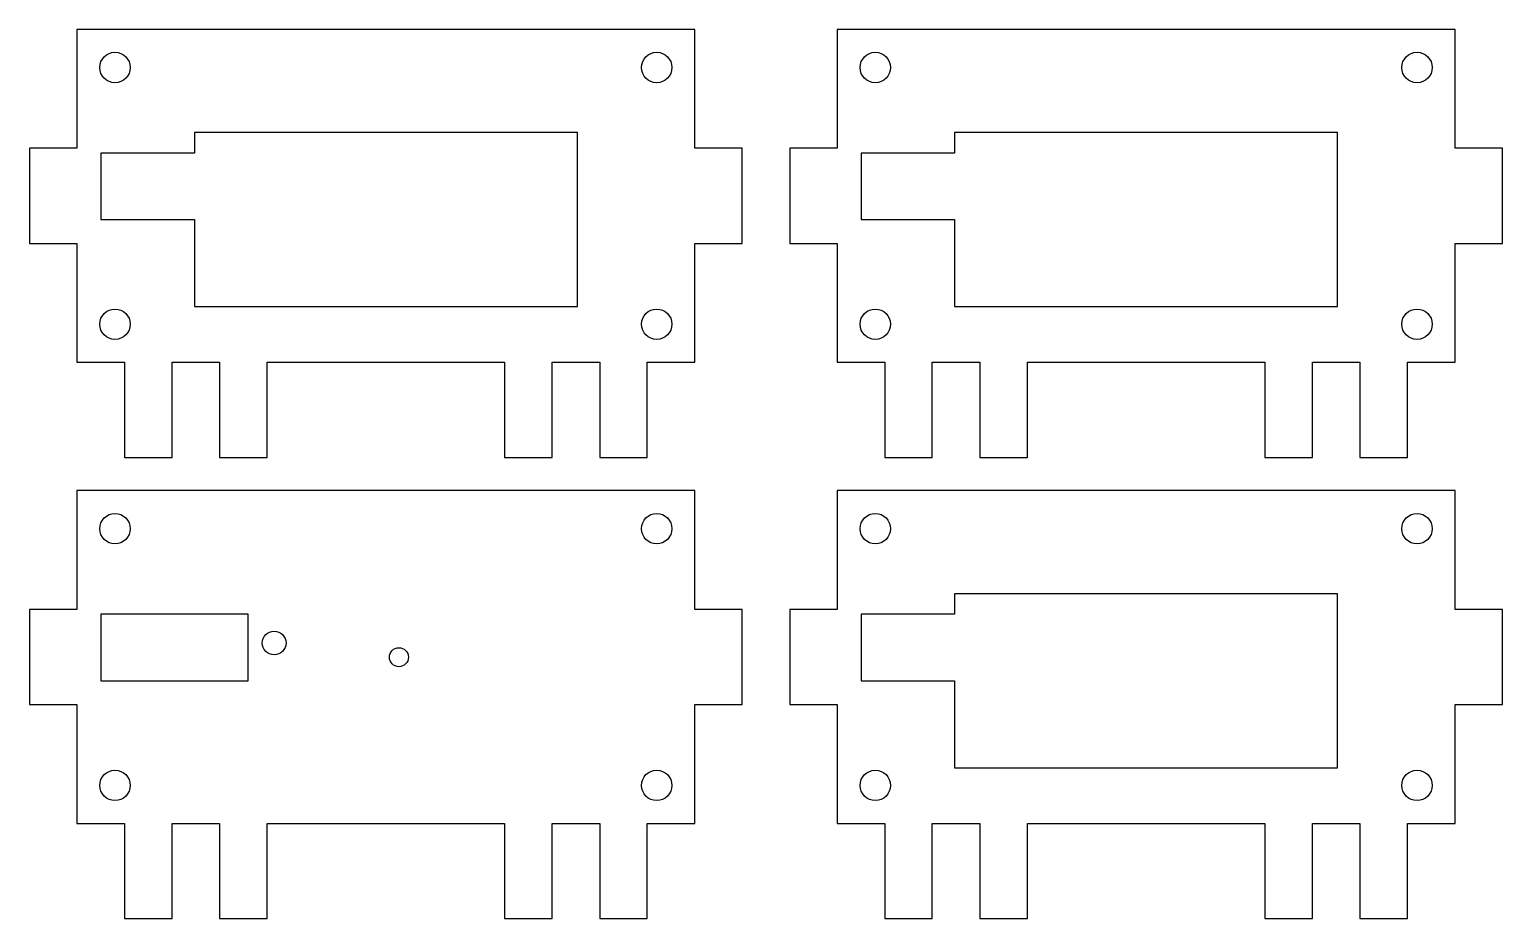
# Model space of a CAD drawing. Header units: millimetres. Extents: x 74 to 384, y 107 to 294.
import ezdxf

# ---------------------------------------------------------------- set-up
doc = ezdxf.new("R2010")
doc.units = ezdxf.units.MM
doc.layers.add('CUT', color=1, linetype='Continuous')

msp = doc.modelspace()

# ---------------------------------------------------------------- linework, layer by layer
at = {"layer": 'CUT'}
for points in [[(93.6, 204.4), (103.6, 204.4), (103.6, 224.4), (113.6, 224.4), (113.6, 204.4), (123.6, 204.4), (123.6, 224.4), (173.6, 224.4), (173.6, 204.4), (183.6, 204.4), (183.6, 224.4), (193.6, 224.4), (193.6, 204.4), (203.6, 204.4), (203.6, 224.4), (213.6, 224.4), (213.6, 249.4), (223.6, 249.4), (223.6, 269.4), (213.6, 269.4), (213.6, 294.4), (83.6, 294.4), (83.6, 269.4), (73.6, 269.4), (73.6, 249.4), (83.6, 249.4), (83.6, 224.4), (93.6, 224.4)], [(253.6, 204.4), (263.6, 204.4), (263.6, 224.4), (273.6, 224.4), (273.6, 204.4), (283.6, 204.4), (283.6, 224.4), (333.6, 224.4), (333.6, 204.4), (343.6, 204.4), (343.6, 224.4), (353.6, 224.4), (353.6, 204.4), (363.6, 204.4), (363.6, 224.4), (373.6, 224.4), (373.6, 249.4), (383.6, 249.4), (383.6, 269.4), (373.6, 269.4), (373.6, 294.4), (243.6, 294.4), (243.6, 269.4), (233.6, 269.4), (233.6, 249.4), (243.6, 249.4), (243.6, 224.4), (253.6, 224.4)], [(108.3, 236.1), (188.9, 236.1), (188.9, 272.7), (108.3, 272.7), (108.3, 268.4), (88.6, 268.4), (88.6, 254.4), (108.3, 254.4)], [(268.3, 236.1), (348.9, 236.1), (348.9, 272.7), (268.3, 272.7), (268.3, 268.4), (248.6, 268.4), (248.6, 254.4), (268.3, 254.4)], [(93.6, 107.4), (103.6, 107.4), (103.6, 127.4), (113.6, 127.4), (113.6, 107.4), (123.6, 107.4), (123.6, 127.4), (173.6, 127.4), (173.6, 107.4), (183.6, 107.4), (183.6, 127.4), (193.6, 127.4), (193.6, 107.4), (203.6, 107.4), (203.6, 127.4), (213.6, 127.4), (213.6, 152.4), (223.6, 152.4), (223.6, 172.4), (213.6, 172.4), (213.6, 197.4), (83.6, 197.4), (83.6, 172.4), (73.6, 172.4), (73.6, 152.4), (83.6, 152.4), (83.6, 127.4), (93.6, 127.4)], [(253.6, 107.4), (263.6, 107.4), (263.6, 127.4), (273.6, 127.4), (273.6, 107.4), (283.6, 107.4), (283.6, 127.4), (333.6, 127.4), (333.6, 107.4), (343.6, 107.4), (343.6, 127.4), (353.6, 127.4), (353.6, 107.4), (363.6, 107.4), (363.6, 127.4), (373.6, 127.4), (373.6, 152.4), (383.6, 152.4), (383.6, 172.4), (373.6, 172.4), (373.6, 197.4), (243.6, 197.4), (243.6, 172.4), (233.6, 172.4), (233.6, 152.4), (243.6, 152.4), (243.6, 127.4), (253.6, 127.4)], [(268.3, 139.1), (348.9, 139.1), (348.9, 175.7), (268.3, 175.7), (268.3, 171.4), (248.6, 171.4), (248.6, 157.4), (268.3, 157.4)], [(88.6, 157.4), (119.6, 157.4), (119.6, 171.4), (88.6, 171.4)]]:
    msp.add_lwpolyline(points, close=True, dxfattribs=at)
for centre, radius in [((91.6, 286.4), 3.2), ((205.6, 286.4), 3.2), ((251.6, 286.4), 3.2), ((365.6, 286.4), 3.2), ((91.6, 232.4), 3.2), ((205.6, 232.4), 3.2), ((251.6, 232.4), 3.2), ((365.6, 232.4), 3.2), ((91.6, 189.4), 3.2), ((205.6, 189.4), 3.2), ((251.6, 189.4), 3.2), ((365.6, 189.4), 3.2), ((125.09, 165.35), 2.5), ((151.35, 162.37), 2), ((91.6, 135.4), 3.2), ((205.6, 135.4), 3.2), ((251.6, 135.4), 3.2), ((365.6, 135.4), 3.2)]:
    msp.add_circle(centre, radius, dxfattribs=at)

doc.saveas('drawing.dxf')
